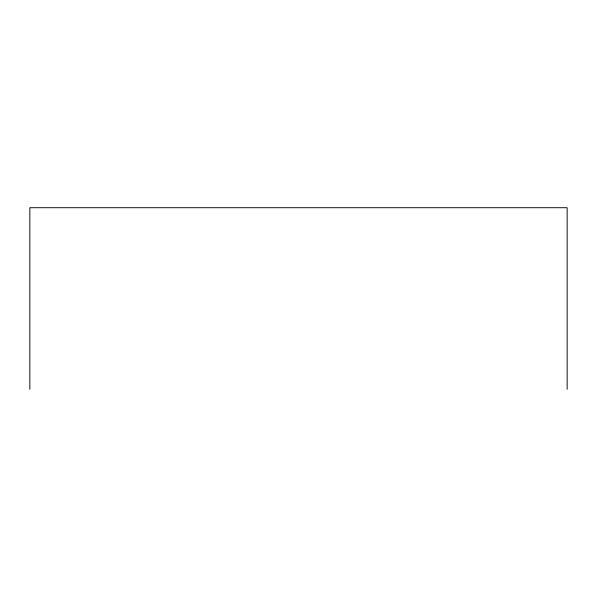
<?xml version="1.0" encoding="UTF-8"?>
<svg xmlns="http://www.w3.org/2000/svg" width="597" height="597" viewBox="0 0 597 597"><rect width="100%" height="100%" fill="white"/><g stroke="black" fill="none" stroke-linecap="round" stroke-linejoin="round"><path stroke-width="0.9" d="M567.15 389.289L567.15 207.711L29.85 207.711L29.85 389.289"/></g></svg>
